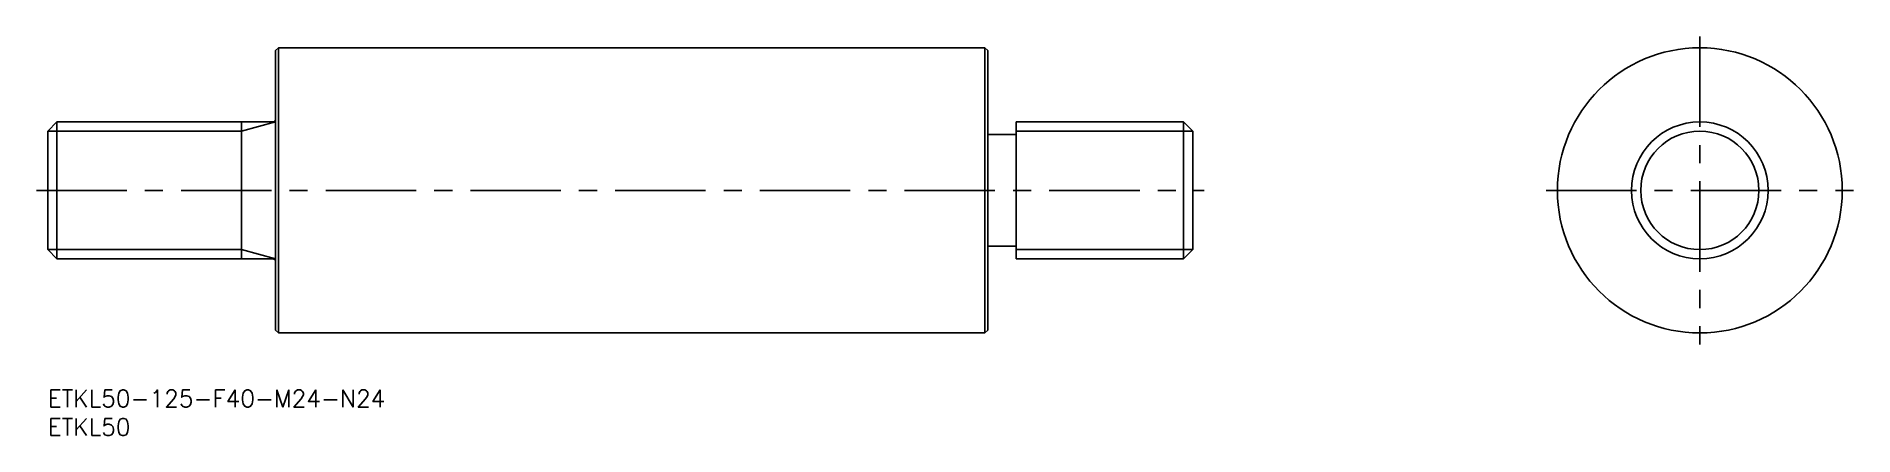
# Model space of a CAD drawing. Extents: x -2 to 317, y -8 to 62.
import ezdxf

# ---------------------------------------------------------------- set-up
doc = ezdxf.new("R2010")
doc.units = 0
doc.header["$LTSCALE"] = 0.5
doc.linetypes.add('CENTER', pattern=[50.8, 31.75, -6.35, 6.35, -6.35])
for name, color, linetype in [('MSM_CENTER', 1, 'CENTER'), ('MSM_CONTINUOUS', 7, 'CONTINUOUS'), ('MSM_NARROW', 5, 'CONTINUOUS'), ('MSM_PART_NUMBER', 7, 'CONTINUOUS')]:
    doc.layers.add(name, color=color, linetype=linetype)
doc.styles.get("Standard").update_dxf_attribs({"font": 'txt.shx', "height": 3, "bigfont": 'bigfont.shx'})

# ---------------------------------------------------------------- blocks, each defined once
blk = doc.blocks.new('*U4')
at = {"layer": 'MSM_PART_NUMBER'}
blk.add_text('ETKL50-125-F40-M24-N24', height=3, dxfattribs=at).set_placement((0, -3))
blk = doc.blocks.new('*U5')
at = {"layer": 'MSM_PART_NUMBER'}
blk.add_text('ETKL50', height=3, dxfattribs=at).set_placement((0, -8))

msp = doc.modelspace()

# ---------------------------------------------------------------- linework, layer by layer
at = {"layer": 'MSM_CENTER'}
for p, q in [((290, 62), (290, 8)), ((-2, 35), (203, 35)), ((263, 35), (317, 35))]:
    msp.add_line(p, q, dxfattribs=at)
at = {"layer": 'MSM_CONTINUOUS'}
for p, q in [((40.5, 60), (40, 59.5)), ((40, 59.5), (40, 10.5)), ((40.5, 60), (164.5, 60)), ((40.5, 60), (40.5, 10)), ((164.5, 60), (164.5, 10)), ((164.5, 60), (165, 59.5)), ((165, 59.5), (165, 10.5)), ((0, 45.38), (1.62, 47)), ((0, 24.62), (0, 45.38)), ((39.5, 47), (1.62, 47)), ((1.62, 47), (1.62, 23)), ((34, 47), (34, 23)), ((165, 44.8), (170, 44.8)), ((170, 47), (199.38, 47)), ((170, 23), (170, 47)), ((201, 45.38), (199.38, 47)), ((199.38, 47), (199.38, 23)), ((201, 24.62), (201, 45.38)), ((1.62, 23), (0, 24.62)), ((39.5, 23), (1.62, 23)), ((165, 25.2), (170, 25.2)), ((170, 23), (199.38, 23)), ((199.38, 23), (201, 24.62)), ((40.5, 10), (40, 10.5)), ((40.5, 10), (164.5, 10)), ((164.5, 10), (165, 10.5))]:
    msp.add_line(p, q, dxfattribs=at)
for radius in [25, 12]:
    msp.add_circle((290, 35), radius, dxfattribs=at)
for centre, start, end in [((39.5, 47.5), 270, 0), ((39.5, 22.5), 0, 90)]:
    msp.add_arc(centre, 0.5, start, end, dxfattribs=at)
at = {"layer": 'MSM_NARROW'}
for p, q in [((34, 45.38), (0, 45.38)), ((34, 45.38), (40, 47)), ((170, 45.38), (201, 45.38)), ((34, 24.62), (0, 24.62)), ((34, 24.62), (40, 23)), ((170, 24.62), (201, 24.62))]:
    msp.add_line(p, q, dxfattribs=at)
msp.add_circle((290, 35), 10.38, dxfattribs=at)

# ---------------------------------------------------------------- block references
at = {"layer": 'MSM_CONTINUOUS'}
for name in ['*U4', '*U5']:
    msp.add_blockref(name, (0, 0), dxfattribs=at)

doc.saveas('drawing.dxf')
